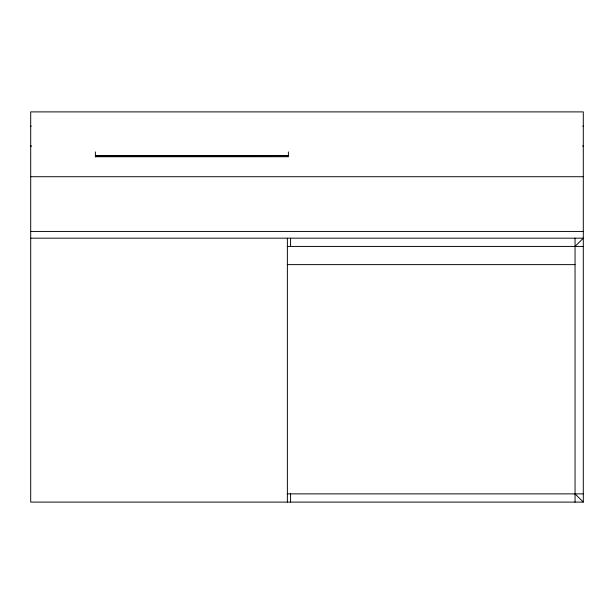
<?xml version="1.0" encoding="UTF-8"?>
<svg xmlns="http://www.w3.org/2000/svg" width="614" height="614" viewBox="0 0 614 614"><rect width="100%" height="100%" fill="white"/><g stroke="black" fill="none" stroke-linecap="round" stroke-linejoin="round"><path stroke-width="0.92" d="M575.049 246.429L583.3 238.178L30.7 238.178M30.7 126.146L31.214 126.146M582.786 126.146L583.3 126.146M95.393 155.649L288.388 155.649M95.393 155.971L287.935 155.641M95.393 156.731L288.388 156.731L288.388 151.919M30.7 176.725L583.3 176.725M30.7 231.44L583.3 231.44M287.337 246.429L583.3 246.429M287.337 264.619L575.049 264.619M287.337 493.863L583.3 493.863M583.3 502.106L30.7 502.106L30.7 111.894L583.3 111.894L583.3 502.106L575.049 493.863M575.049 238.178L575.049 502.106M290.575 238.178L290.575 246.429M290.575 493.863L290.575 502.106M287.375 238.178L287.375 502.106M95.393 151.919L95.393 156.908M583.3 146.071L582.786 146.071L583.3 146.078M31.214 146.078L30.7 146.078L31.214 146.071"/></g></svg>
